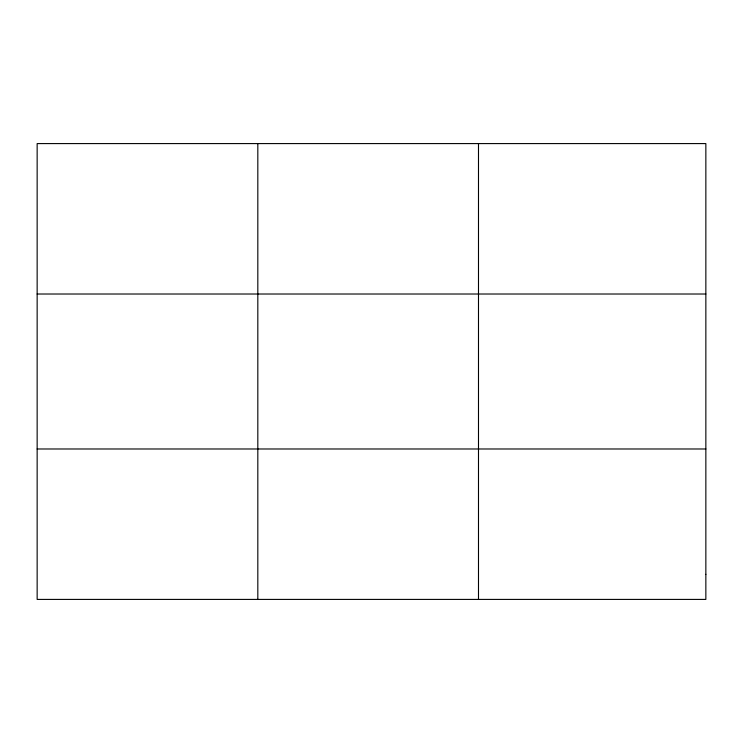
<?xml version="1.0" encoding="UTF-8"?>
<svg xmlns="http://www.w3.org/2000/svg" width="743" height="743" viewBox="0 0 743 743"><rect width="100%" height="100%" fill="white"/><g stroke="black" fill="none" stroke-linecap="round" stroke-linejoin="round"><path stroke-width="1.11" d="M257.821 599.415L257.821 143.585M478.492 599.415L478.492 143.585M37.15 294.014L705.85 294.014M37.15 448.986L705.85 448.986M705.85 574.339L705.85 599.415L37.15 599.415L37.15 143.585L705.85 143.585L705.85 574.339"/></g></svg>
